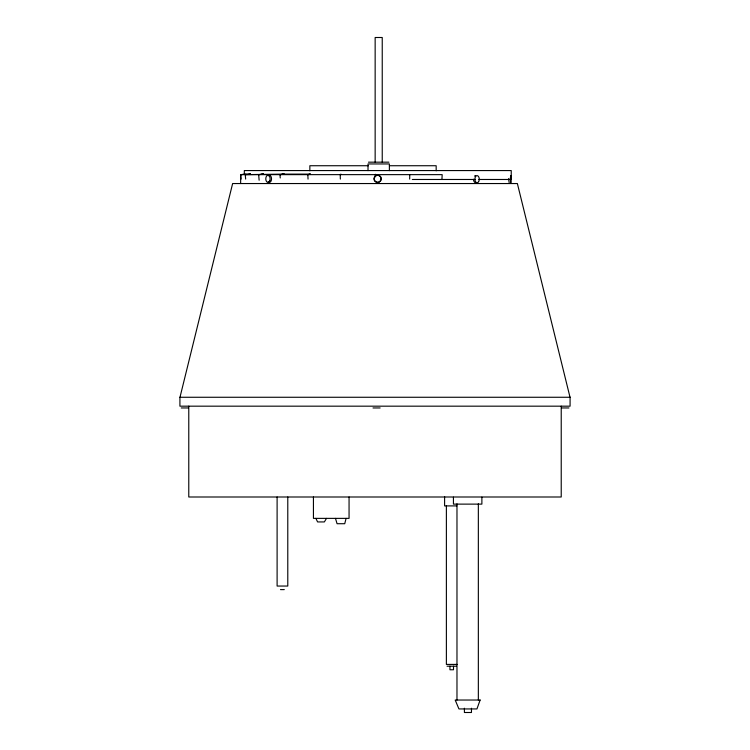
<?xml version="1.0" encoding="UTF-8"?>
<svg xmlns="http://www.w3.org/2000/svg" width="750" height="750" viewBox="0 0 750 750"><rect width="100%" height="100%" fill="white"/><g stroke="black" fill="none" stroke-linecap="round" stroke-linejoin="round"><path stroke-width="1.12" d="M508.538 178.631L509.156 182.587M409.659 179.091L409.772 174.637M441.956 179.091L442.172 174.637L240.647 174.637L240.647 183.544M179.981 397.266L232.631 183.544L517.369 183.544L570.019 397.266M346.088 518.372L344.738 523.716L337.069 523.716L335.475 518.372M326.494 518.372L324.375 521.934L317.587 521.934L315.891 518.372M340.922 174.113L340.228 174.637L340.341 179.091M375.478 174.281L375 176.859M308.044 179.091L307.828 174.637L310.294 174.113M280.238 177.975L280.003 174.637L283.931 174.113L310.509 174.113M280.003 174.637L284.222 174.113L282.909 174.281M307.828 174.637L310.059 174.281M248.222 174.103L240.647 174.637L241.097 179.091M262.041 174.281L263.559 174.113L258.647 174.637L259.134 180.206M258.647 174.637L263.447 174.103L261.75 174.281M282.525 174.281L283.931 174.113L245.231 174.637L245.663 179.091M245.231 174.637L250.322 174.113M248.869 174.281L250.5 174.113M240.647 174.637L246.047 174.103M248.681 174.281L250.434 174.113M368.494 162.169L388.903 162.169M368.334 165.731L309.853 165.731L309.853 170.822M389.391 165.731L436.172 165.731L436.172 170.822M412.322 179.475L475.5 179.475M478.847 179.475L511.238 179.475L511.238 170.569L244.322 170.569L244.322 173.916M181.247 407.953L188.372 407.953M373.003 407.953L380.128 407.953M561.816 407.953L568.931 407.953M456.881 505.903L444.6 505.903L444.6 496.613M280.481 589.612L284.288 589.612M457.069 664.416L446.381 664.416L446.381 505.903M447.028 666.197L456.422 666.197M561.225 406.172L561.225 496.997L188.775 496.997L188.775 406.172M481.884 497.156L481.884 504.122L453.431 504.122L453.431 497.156M478.341 503.831L478.341 700.031M471.469 708.225L471.469 712.5L464.409 712.5L464.409 708.225M456.975 503.831L456.975 700.031M453.506 666.197L453.506 669.759L449.944 669.759L449.944 666.197M389.381 170.634L389.381 163.95L368.016 163.95L368.016 170.634M382.238 162.169L382.238 37.5L375.15 37.5L375.15 162.169M349.059 496.997L349.059 518.372L313.434 518.372L313.434 496.997M287.784 496.997L287.784 586.05L277.106 586.05L277.106 496.997M268.359 175.688A3.562 2.166 -90 0 1 271.537 178.969A3.562 2.166 -90 0 1 268.219 181.856M476.278 182.578A3.562 2.166 -90 0 1 473.494 179.259M474.534 176.128A3.562 2.166 -90 0 1 475.603 175.603M510.309 178.631C511.163 193.003 511.716 167.016 510.309 178.631M480.122 700.031L476.944 708.938L458.934 708.938L455.194 700.031L480.122 700.031M570.084 397.266L179.916 397.266L179.916 406.172L570.084 406.172L570.084 397.266M380.175 181.163A3.562 3.534 -90 0 0 378.197 175.331A3.562 3.534 -90 0 0 374.175 179.981A3.562 3.534 -90 0 0 380.175 181.163M380.409 181.163A3.562 3.534 -90 0 0 378.431 175.331A3.562 3.534 -90 0 0 374.409 179.981A3.562 3.534 -90 0 0 380.409 181.163M269.794 180.731A3.562 2.166 -90 0 0 268.041 175.284A3.562 2.166 -90 0 0 266.034 180.506A3.562 2.166 -90 0 0 269.794 180.731M478.65 181.622A3.562 2.166 -90 0 0 477.581 175.706A3.562 2.166 -90 0 0 474.994 180.178A3.562 2.166 -90 0 0 478.65 181.622"/></g></svg>
